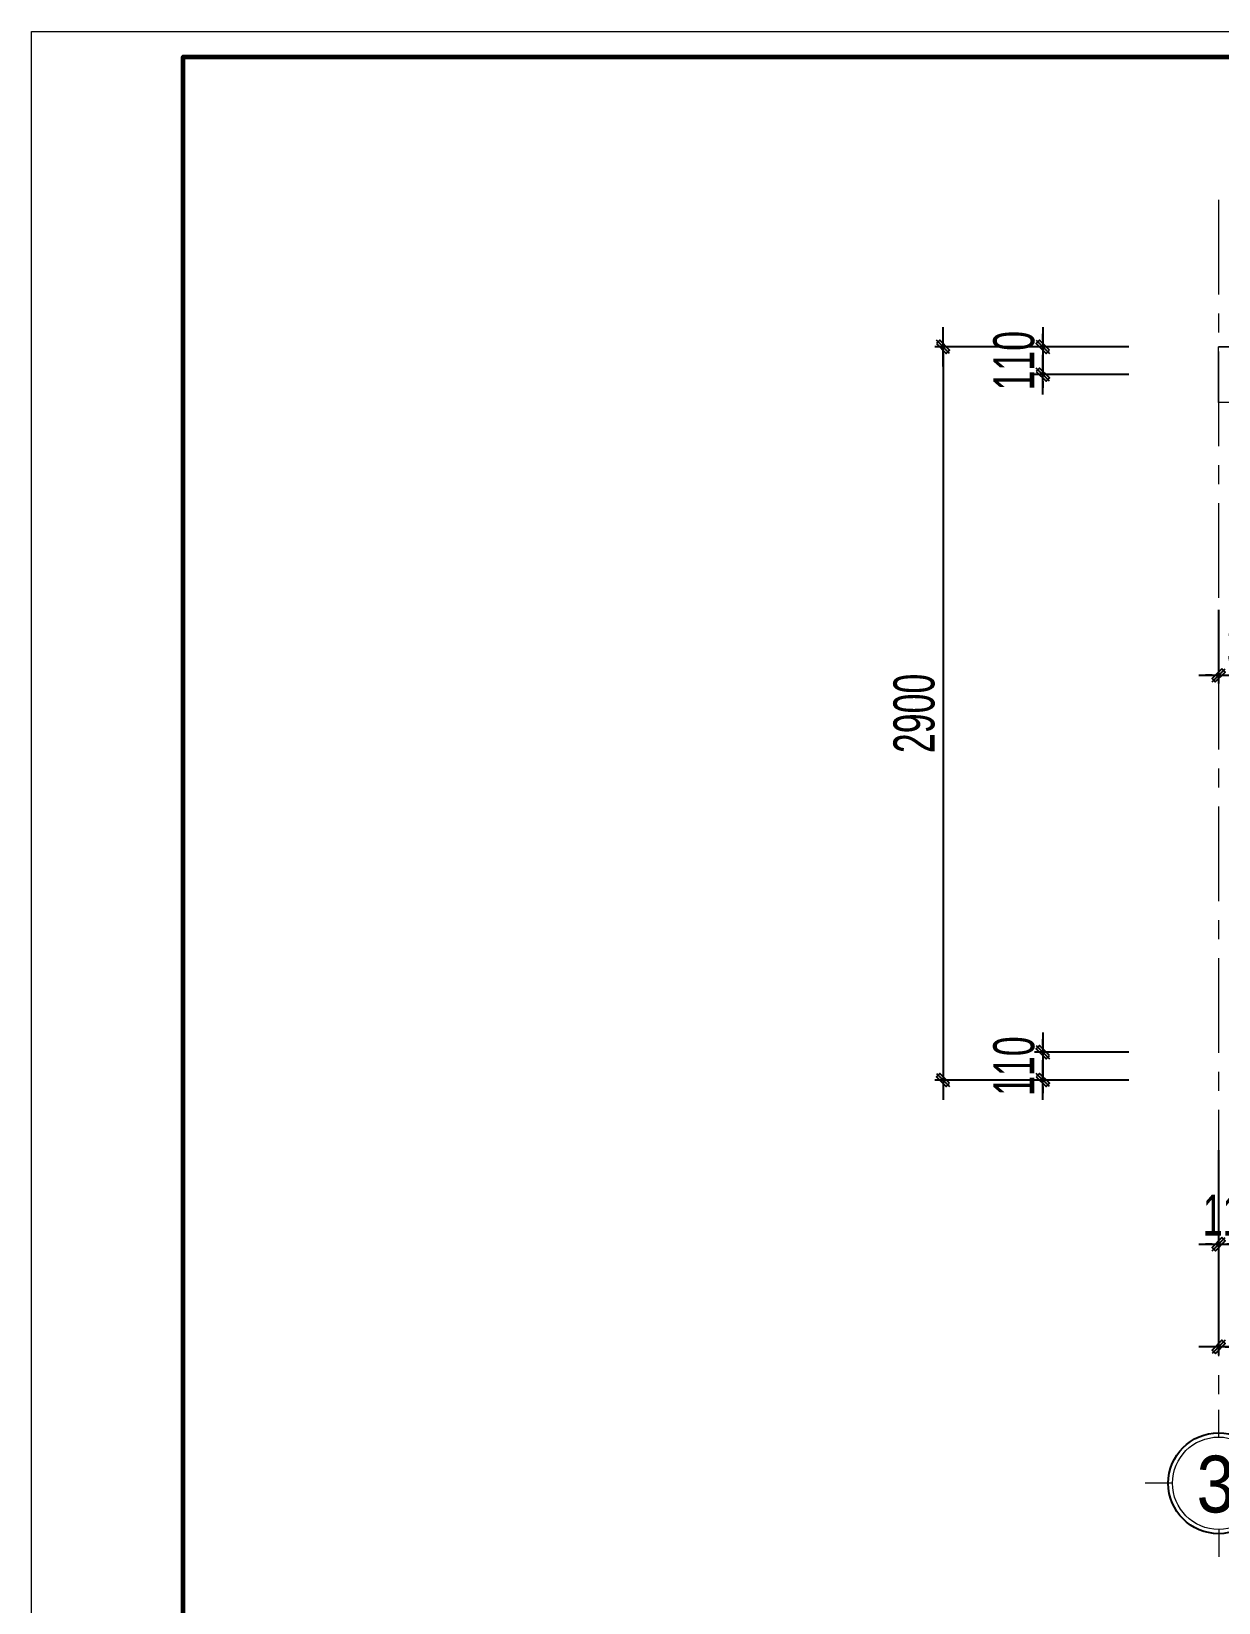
# Model space of a CAD drawing. Header units: millimetres. Extents: x 596422 to 1674380, y -367470 to 58862.
# Drawn here: x 977445 to 982141, y -45851 to -39636 of the extents above; entities that cross this region are included whole.
import ezdxf
from ezdxf.enums import TextEntityAlignment as Align

# ---------------------------------------------------------------- set-up
doc = ezdxf.new("R2010")
doc.units = ezdxf.units.MM
doc.header["$LTSCALE"] = 600
doc.header["$MEASUREMENT"] = 0
doc.linetypes.add('CENTER', pattern=[2, 1.25, -0.25, 0.25, -0.25])
doc.layers.get('0').update_dxf_attribs({"lineweight": 0})
doc.layers.get('Defpoints').update_dxf_attribs({"lineweight": 0})
for name, color, linetype, lineweight in [('EG Dim', 8, 'Continuous', 18), ('ISO', 33, 'Continuous', 15), ('LC Hatch', 252, 'Continuous', 9), ('LC ISO', 153, 'Continuous', 13), ('LC Text1', 3, 'Continuous', 20), ('truc', 76, 'CENTER', 9)]:
    doc.layers.add(name, color=color, linetype=linetype, lineweight=lineweight)
doc.layers.add('Khungten_LCDI', color=7, linetype='Continuous')
doc.layers.add('Kichthuoc', color=9, linetype='Continuous')
doc.styles.add('HOATBIF', font='hoatbif.shx', dxfattribs={"width": 0.65})
doc.styles.add('Khungten', font='VHAVAN.TTF', dxfattribs={"width": 0.9, "height": 5000})
doc.styles.add('LC 1', font='VHAVANB.TTF')
doc.styles.add('Title', font='VHAVAN.TTF', dxfattribs={"width": 0.8})
doc.dimstyles.new('1-100', dxfattribs={"dimscale": 300, "dimtxt": 1.2, "dimasz": 0.25, "dimexe": 0.5, "dimexo": 0, "dimgap": 0.3, "dimtad": 1, "dimdec": 0, "dimzin": 0, "dimdsep": 46, "dimtxsty": 'HOATBIF', "dimblk1": 'DOT', "dimblk2": 'DOT', "dimsah": 1, "dimcen": -1, "dimdle": 1, "dimclrd": 256, "dimclre": 256, "dimclrt": 4, "dimadec": 3, "dimazin": 2, "dimtfac": 0.333333, "dimtdec": 0, "dimtix": 1, "dimtmove": 2, "dimatfit": 3, "dimldrblk": 'DOT', "dimfxl": 1, "dimtvp": 0.833333, "dimtolj": 1, "dimtzin": 0, "dimarcsym": 0})

# ---------------------------------------------------------------- blocks, each defined once
blk = doc.blocks.new('TTRUC')
at = {"layer": 'ISO'}
for p, q in [((0, 6.37), (0, 10.13)), ((-6.37, 0), (-10.13, 0)), ((6.37, 0), (10.13, 0)), ((0, -6.37), (0, -10.13))]:
    blk.add_line(p, q, dxfattribs=at)
blk.add_circle((0, 0), 6.37, dxfattribs=at)
at = {"layer": 'Kichthuoc'}
blk.add_circle((0, 0), 6.95, dxfattribs=at)
blk = doc.blocks.new('DOT')
at = {"layer": 'Kichthuoc'}
blk.add_line((-3, 0), (3, 0), dxfattribs=at)
at = {"layer": 'Kichthuoc', "color": 4}
blk.add_line((-1, -1), (1, 1), dxfattribs=at)
blk.add_lwpolyline([(0.5, 1), (-1, -0.5), (-0.5, -1), (1, 0.5)], close=True, dxfattribs=at)
blk = doc.blocks.new('*D788')
at = {"layer": 'Defpoints', "color": 0, "transparency": 16777216}
for p in [(982141.1, -44061.1), (991241.1, -44060.7), (991241.1, -44839.1)]:
    blk.add_point(p, dxfattribs=at)
at = {"layer": 'EG Dim', "lineweight": -2, "transparency": 16777216}
for p, q in [((982141.1, -44061.1), (982141.1, -44871.6)), ((991241.1, -44060.7), (991241.1, -44871.6)), ((982167.1, -44839.1), (991215.1, -44839.1))]:
    blk.add_line(p, q, dxfattribs=at)
at = {"layer": 'EG Dim', "lineweight": -2, "transparency": 16777216, "xscale": 26, "yscale": 26, "zscale": 26, "rotation": 180}
blk.add_blockref('DOT', (982141.1, -44839.1), dxfattribs=at)
at = {"layer": 'EG Dim', "lineweight": -2, "transparency": 16777216, "xscale": 26, "yscale": 26, "zscale": 26}
blk.add_blockref('DOT', (991241.1, -44839.1), dxfattribs=at)
at = {"layer": 'EG Dim', "color": 4, "transparency": 16777216, "insert": (986691.1, -44725.3), "char_height": 162.5, "attachment_point": 5, "style": 'HOATBIF'}
blk.add_mtext('\\A1;9100', dxfattribs=at)
blk = doc.blocks.new('_Dot')
at = {"color": 0, "linetype": 'ByBlock', "lineweight": -2}
blk.add_line((-0.5, 0), (-1, 0), dxfattribs=at)
at = {"color": 0, "linetype": 'ByBlock', "const_width": 0.5}
blk.add_lwpolyline([(-0.25, 0, 1), (0.25, 0, 1)], format="xyb", close=True, dxfattribs=at)
blk = doc.blocks.new('*D789')
at = {"layer": 'Defpoints', "color": 0, "transparency": 16777216}
for p in [(981785.3, -43673.6), (981445.4, -43783.7), (981785.3, -43783.7)]:
    blk.add_point(p, dxfattribs=at)
at = {"layer": 'EG Dim', "lineweight": -2, "transparency": 16777216}
for p, q in [((981445.4, -43647.6), (981445.4, -43621.6)), ((981785.3, -43673.6), (981412.9, -43673.6)), ((981445.4, -43673.6), (981445.4, -43783.7)), ((981785.3, -43783.7), (981412.9, -43783.7)), ((981445.4, -43809.7), (981445.4, -43835.7))]:
    blk.add_line(p, q, dxfattribs=at)
at = {"layer": 'EG Dim', "lineweight": -2, "transparency": 16777216, "xscale": 26, "yscale": 26, "zscale": 26}
for p, rotation in [((981445.4, -43673.6), 270), ((981445.4, -43783.7), 90)]:
    blk.add_blockref('DOT', p, dxfattribs=dict(at, rotation=rotation))
at = {"layer": 'EG Dim', "color": 4, "transparency": 16777216, "insert": (981331.7, -43728.7), "char_height": 162.5, "attachment_point": 5, "rotation": 90, "style": 'HOATBIF'}
blk.add_mtext('\\A1;110', dxfattribs=at)
blk = doc.blocks.new('*D790')
at = {"layer": 'Defpoints', "color": 0, "transparency": 16777216}
for p in [(981785.3, -40883.6), (981445.4, -40993.6), (981785.3, -40993.6)]:
    blk.add_point(p, dxfattribs=at)
at = {"layer": 'EG Dim', "lineweight": -2, "transparency": 16777216}
for p, q in [((981785.3, -40883.6), (981412.9, -40883.6)), ((981445.4, -40857.6), (981445.4, -40831.6)), ((981445.4, -40883.6), (981445.4, -40993.6)), ((981785.3, -40993.6), (981412.9, -40993.6)), ((981445.4, -41019.6), (981445.4, -41045.6))]:
    blk.add_line(p, q, dxfattribs=at)
at = {"layer": 'EG Dim', "lineweight": -2, "transparency": 16777216, "xscale": 26, "yscale": 26, "zscale": 26}
for p, rotation in [((981445.4, -40883.6), 270), ((981445.4, -40993.6), 90)]:
    blk.add_blockref('DOT', p, dxfattribs=dict(at, rotation=rotation))
at = {"layer": 'EG Dim', "color": 4, "transparency": 16777216, "insert": (981331.7, -40938.6), "char_height": 162.5, "attachment_point": 5, "rotation": 90, "style": 'HOATBIF'}
blk.add_mtext('\\A1;110', dxfattribs=at)
blk = doc.blocks.new('*D791')
at = {"layer": 'Defpoints', "color": 0, "transparency": 16777216}
for p in [(981785.3, -40883.6), (981050.8, -43783.7), (981785.3, -43783.7)]:
    blk.add_point(p, dxfattribs=at)
at = {"layer": 'EG Dim', "lineweight": -2, "transparency": 16777216}
for p, q in [((981785.3, -40883.6), (981018.3, -40883.6)), ((981050.8, -40909.6), (981050.8, -43757.7)), ((981785.3, -43783.7), (981018.3, -43783.7))]:
    blk.add_line(p, q, dxfattribs=at)
at = {"layer": 'EG Dim', "lineweight": -2, "transparency": 16777216, "xscale": 26, "yscale": 26, "zscale": 26}
for p, rotation in [((981050.8, -40883.6), 90), ((981050.8, -43783.7), 270)]:
    blk.add_blockref('DOT', p, dxfattribs=dict(at, rotation=rotation))
at = {"layer": 'EG Dim', "color": 4, "transparency": 16777216, "insert": (980937, -42333.6), "char_height": 162.5, "attachment_point": 5, "rotation": 90, "style": 'HOATBIF'}
blk.add_mtext('\\A1;2900', dxfattribs=at)
blk = doc.blocks.new('*D792')
at = {"layer": 'Defpoints', "color": 0, "transparency": 16777216}
for p in [(982141.1, -44061.1), (982251.1, -44061.1), (982251.1, -44432.8)]:
    blk.add_point(p, dxfattribs=at)
at = {"layer": 'EG Dim', "lineweight": -2, "transparency": 16777216}
for p, q in [((982141.1, -44061.1), (982141.1, -44465.3)), ((982251.1, -44061.1), (982251.1, -44465.3)), ((982115.1, -44432.8), (982089.1, -44432.8)), ((982141.1, -44432.8), (982251.1, -44432.8)), ((982277.1, -44432.8), (982303.1, -44432.8))]:
    blk.add_line(p, q, dxfattribs=at)
at = {"layer": 'EG Dim', "lineweight": -2, "transparency": 16777216, "xscale": 26, "yscale": 26, "zscale": 26}
blk.add_blockref('DOT', (982141.1, -44432.8), dxfattribs=at)
at = {"layer": 'EG Dim', "lineweight": -2, "transparency": 16777216, "xscale": 26, "yscale": 26, "zscale": 26, "rotation": 180}
blk.add_blockref('DOT', (982251.1, -44432.8), dxfattribs=at)
at = {"layer": 'EG Dim', "color": 4, "transparency": 16777216, "insert": (982196.1, -44319.1), "char_height": 162.5, "attachment_point": 5, "style": 'HOATBIF'}
blk.add_mtext('\\A1;110', dxfattribs=at)
blk = doc.blocks.new('LCDI-new')
at = {"layer": 'Defpoints', "lineweight": 0}
blk.add_lwpolyline([(-1626044.71, 488105.01), (-1626044.71, 488402.01), (-1625624.71, 488402.01), (-1625624.71, 488105.01)], close=True, dxfattribs=at)
at = {"layer": 'Khungten_LCDI', "color": 5, "lineweight": 60}
blk.add_lwpolyline([(-1626032.71, 488107.01), (-1626032.71, 488400.01), (-1625626.71, 488400.01), (-1625626.71, 488107.01)], close=True, dxfattribs=at)
at = {"color": 2, "style": 'Title', "width": 1.824646}
for tag, p, p2 in [('TENBANVE1', (-1625663.58, 488164.65), (-1625629.32, 488164.65)), ('TENBANVE2', (-1625663.58, 488157.89), (-1625629.32, 488157.89))]:
    blk.add_attdef(tag, text='', height=2.5, dxfattribs=at).set_placement(p, p2, align=Align.FIT)
at = {"color": 7, "style": 'Khungten', "width": 0.8}
for tag, p in [('REVISION', (-1625637.72, 488146.05)), ('NGAYHT', (-1625637.25, 488137.42))]:
    blk.add_attdef(tag, text='', height=2, dxfattribs=at).set_placement(p, align=Align.CENTER)
at = {"color": 2, "style": 'Title', "width": 0.7}
blk.add_attdef('SOBANVE', text='', height=2.5, dxfattribs=at).set_placement((-1625637.09, 488114.55), align=Align.CENTER)
blk = doc.blocks.new('*D894')
at = {"layer": 'Defpoints', "color": 0, "transparency": 16777216}
for p in [(982141, -41923.7), (982441, -41923.7), (982441, -42182.9)]:
    blk.add_point(p, dxfattribs=at)
at = {"layer": 'EG Dim', "lineweight": -2, "transparency": 16777216}
for p, q in [((982141, -41923.7), (982141, -42215.4)), ((982441, -41923.7), (982441, -42215.4)), ((982115, -42182.9), (982089, -42182.9)), ((982141, -42182.9), (982441, -42182.9)), ((982467, -42182.9), (982493, -42182.9))]:
    blk.add_line(p, q, dxfattribs=at)
at = {"layer": 'EG Dim', "lineweight": -2, "transparency": 16777216, "xscale": 26, "yscale": 26, "zscale": 26}
blk.add_blockref('DOT', (982141, -42182.9), dxfattribs=at)
at = {"layer": 'EG Dim', "lineweight": -2, "transparency": 16777216, "xscale": 26, "yscale": 26, "zscale": 26, "rotation": 180}
blk.add_blockref('DOT', (982441, -42182.9), dxfattribs=at)
at = {"layer": 'EG Dim', "color": 4, "transparency": 16777216, "insert": (982291, -42069.2), "char_height": 162.5, "attachment_point": 5, "style": 'HOATBIF'}
blk.add_mtext('\\A1;300', dxfattribs=at)

msp = doc.modelspace()

# ---------------------------------------------------------------- linework, layer by layer
at = {"layer": 'LC Hatch'}
for p, q in [((987140.8, -40883.3), (982140.8, -40883.7)), ((982140.8, -41103.7), (982140.8, -40883.7)), ((982140.8, -40908.7), (982140.8, -40908.7))]:
    msp.add_line(p, q, dxfattribs=at)
msp.add_lwpolyline([(982140.8, -40883.7), (982360.8, -40883.7), (982360.8, -41103.7), (982140.8, -41103.7), (982140.8, -40883.7)], dxfattribs=at)
at = {"layer": 'truc', "ltscale": 0.5}
msp.add_line((982140.7, -40301.6), (982141.2, -45088.1), dxfattribs=at)

# ---------------------------------------------------------------- block references
at = {"layer": 'Kichthuoc', "xscale": 50.00000000005321, "yscale": 50.00000000005321, "zscale": 50.00000000005321}
msp.add_blockref('LCDI-new', (82279680.2, -24459736.4), dxfattribs=at)
at = {"layer": 'LC ISO', "xscale": 28.69141044115101, "yscale": 28.69141044115101, "zscale": 28.69141044115101}
msp.add_blockref('TTRUC', (982141.2, -45378.8), dxfattribs=at)

# ---------------------------------------------------------------- texts
at = {"layer": 'LC Text1', "ltscale": 0.2, "style": 'LC 1', "width": 0.9}
msp.add_text('3', height=224.7, dxfattribs=at).set_placement((982129.1, -45561.6), align=Align.BOTTOM_CENTER)

# ---------------------------------------------------------------- dimensions: what is measured, and where the dimension line sits
at = {"layer": 'EG Dim'}
for base, p1, p2, picture, middle in [((981445.4, -40993.6), (981785.3, -40883.6), (981785.3, -40993.6), '*D790', (981331.7, -40938.6)), ((981050.8, -43783.7), (981785.3, -40883.6), (981785.3, -43783.7), '*D791', (980937, -42333.6)), ((981445.4, -43783.7), (981785.3, -43673.6), (981785.3, -43783.7), '*D789', (981331.7, -43728.7))]:
    dim = msp.add_linear_dim(base=base, p1=p1, p2=p2, angle=90, dimstyle='1-100', override={"dimscale": 65, "dimtxt": 2.5, "dimasz": 0.4, "dimgap": 0.5}, dxfattribs=at)
    dim.commit()
    dim.dimension.update_dxf_attribs({"geometry": picture, "text_midpoint": middle})
for base, p1, p2, picture, middle in [((982441, -42182.9), (982141, -41923.7), (982441, -41923.7), '*D894', (982291, -42069.2)), ((982251.1, -44432.8), (982141.1, -44061.1), (982251.1, -44061.1), '*D792', (982196.1, -44319.1)), ((991241.1, -44839.1), (982141.1, -44061.1), (991241.1, -44060.7), '*D788', (986691.1, -44725.3))]:
    dim = msp.add_linear_dim(base=base, p1=p1, p2=p2, dimstyle='1-100', override={"dimscale": 65, "dimtxt": 2.5, "dimasz": 0.4, "dimgap": 0.5}, dxfattribs=at)
    dim.commit()
    dim.dimension.update_dxf_attribs({"geometry": picture, "text_midpoint": middle})

doc.saveas('drawing.dxf')
